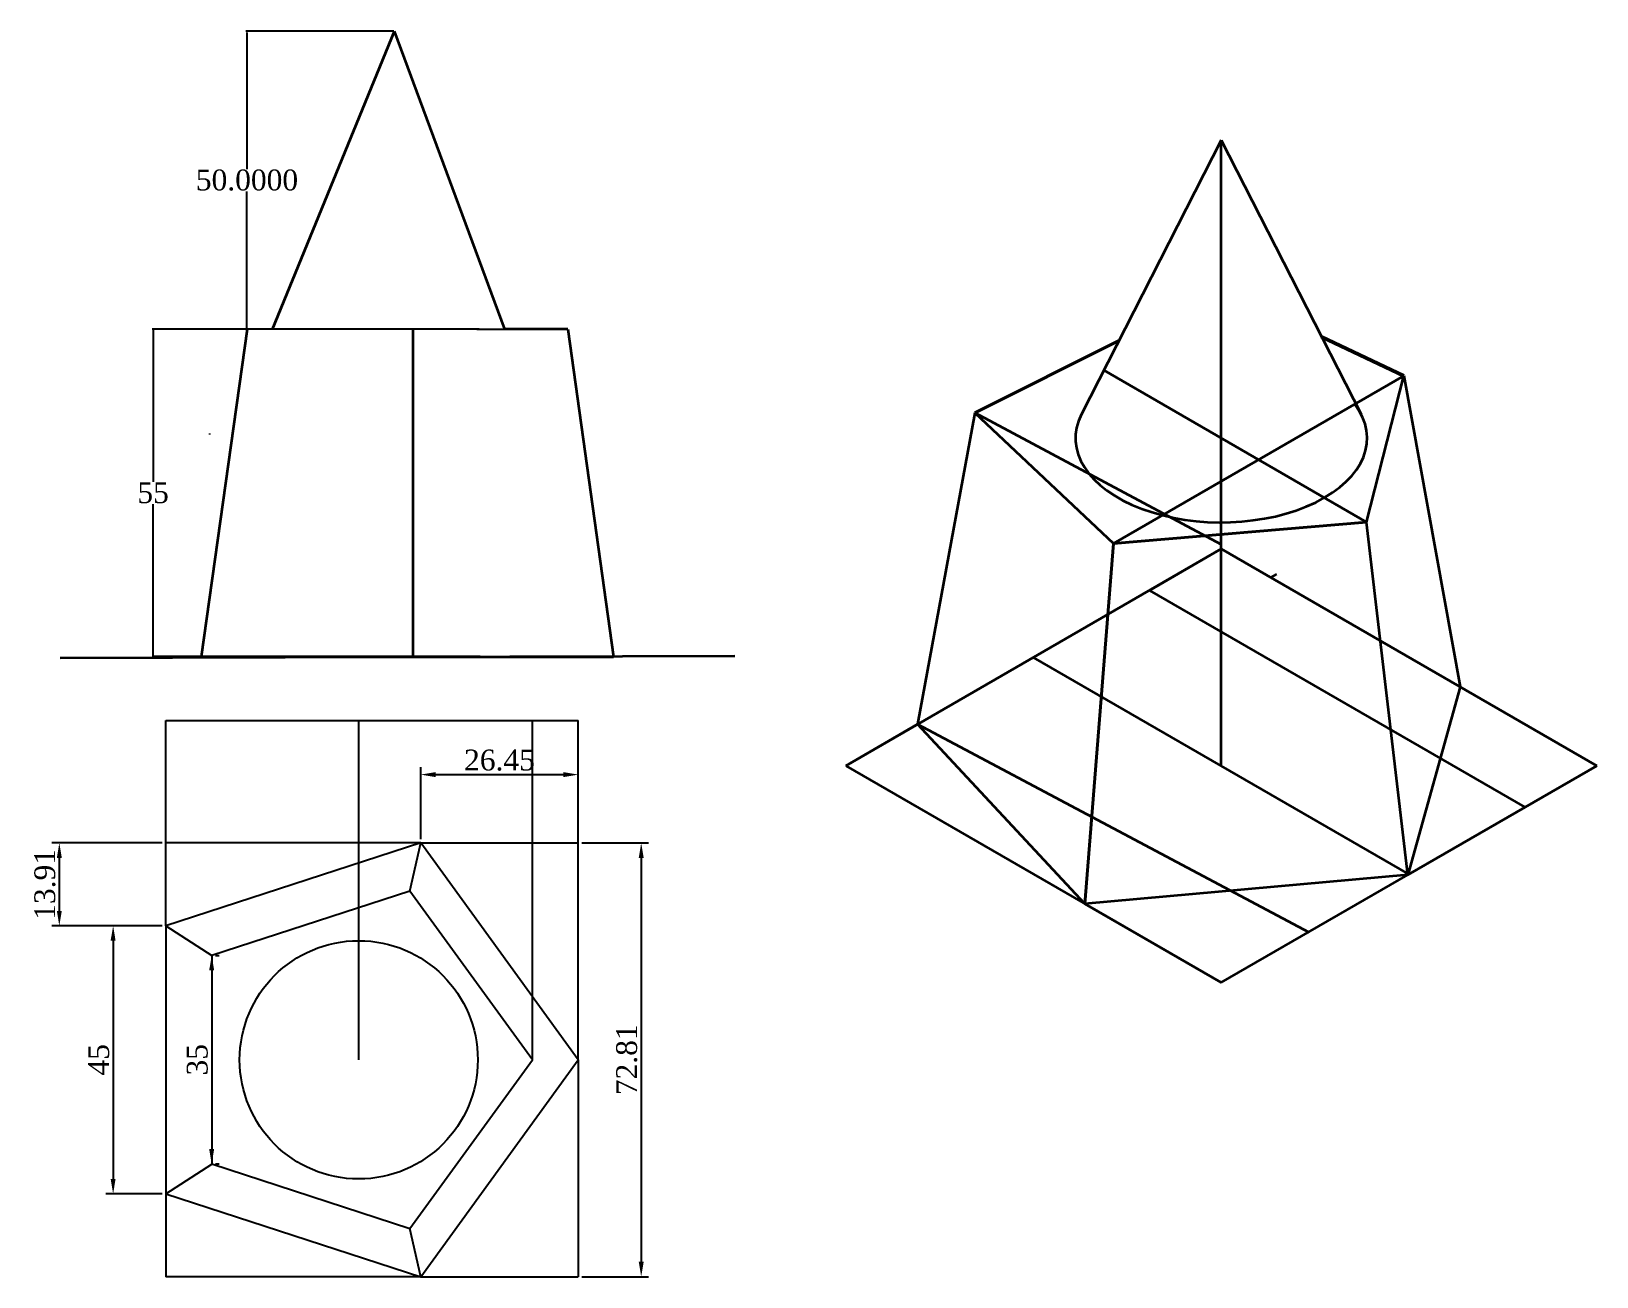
# Paper-space layout 'Layout5' of a CAD drawing. Header units: millimetres. Extents: x -4 to 259, y 0 to 210.
import ezdxf

# ---------------------------------------------------------------- set-up
doc = ezdxf.new("R2010")
doc.units = ezdxf.units.MM
doc.styles.get("Standard").update_dxf_attribs({"font": 'times.ttf', "height": 3.5})
doc.dimstyles.new('ISO-25', dxfattribs={"dimtxt": 3.5, "dimasz": 2.5, "dimexe": 1.25, "dimexo": 0.625, "dimtad": 1, "dimdsep": 46, "dimtxsty": 'Standard', "dimcen": 2.5, "dimadec": 0, "dimazin": 3, "dimtfac": 1, "dimtmove": 0, "dimatfit": 3, "dimfxl": 1, "dimarcsym": 0})
doc.dimstyles.get("Standard").update_dxf_attribs({"dimtxt": 0.18, "dimasz": 0.18, "dimexe": 0.18, "dimexo": 0.0625, "dimgap": 0.09, "dimtad": 0, "dimtih": 1, "dimtoh": 1, "dimdec": 4, "dimzin": 0, "dimdsep": 46, "dimtxsty": 'Standard', "dimcen": 0.09, "dimadec": 0, "dimazin": 0, "dimtfac": 1, "dimtdec": 4, "dimtofl": 0, "dimtmove": 0, "dimatfit": 3, "dimfxl": 1, "dimtolj": 1, "dimtzin": 0, "dimarcsym": 0})

# ---------------------------------------------------------------- blocks, each defined once
blk = doc.blocks.new('*D17')
at = {"color": 0, "linetype": 'Continuous', "lineweight": -2, "transparency": 16777216}
for p, q in [((18.22, 59.39), (8.73, 59.39)), ((9.98, 56.89), (9.98, 16.89)), ((18.22, 14.39), (8.73, 14.39))]:
    blk.add_line(p, q, dxfattribs=at)
at = {"color": 0, "linetype": 'Continuous', "transparency": 16777216}
for points in [[(9.56, 56.89), (10.39, 56.89), (9.98, 59.39)], [(9.56, 16.89), (10.39, 16.89), (9.98, 14.39)]]:
    blk.add_solid(points, dxfattribs=at)
at = {"layer": 'Defpoints', "color": 0, "linetype": 'Continuous', "transparency": 16777216}
for p in [(18.85, 59.39), (9.98, 14.39), (18.85, 14.39)]:
    blk.add_point(p, dxfattribs=at)
at = {"color": 0, "linetype": 'Continuous', "transparency": 16777216, "insert": (7.57, 36.89), "char_height": 3.5, "attachment_point": 5, "rotation": 90}
blk.add_mtext('45', dxfattribs=at)
blk = doc.blocks.new('*D18')
at = {"color": 0, "linetype": 'Continuous', "lineweight": -2, "transparency": 16777216}
for p, q in [((27.15, 54.39), (27.78, 54.39)), ((26.53, 51.89), (26.53, 21.9)), ((27.15, 19.4), (27.78, 19.4))]:
    blk.add_line(p, q, dxfattribs=at)
at = {"color": 0, "linetype": 'Continuous', "transparency": 16777216}
for points in [[(26.11, 51.89), (26.95, 51.89), (26.53, 54.39)], [(26.11, 21.9), (26.95, 21.9), (26.53, 19.4)]]:
    blk.add_solid(points, dxfattribs=at)
at = {"layer": 'Defpoints', "color": 0, "linetype": 'Continuous', "transparency": 16777216}
for p in [(26.53, 54.39), (26.53, 19.4), (26.53, 19.4)]:
    blk.add_point(p, dxfattribs=at)
at = {"color": 0, "linetype": 'Continuous', "transparency": 16777216, "insert": (24.12, 36.9), "char_height": 3.5, "attachment_point": 5, "rotation": 90}
blk.add_mtext('35', dxfattribs=at)
blk = doc.blocks.new('*D19')
at = {"color": 0, "linetype": 'Continuous', "lineweight": -2, "transparency": 16777216}
for p, q in [((88.72, 73.29), (99.92, 73.29)), ((98.67, 70.79), (98.67, 2.98)), ((88.72, 0.48), (99.92, 0.48))]:
    blk.add_line(p, q, dxfattribs=at)
at = {"color": 0, "linetype": 'Continuous', "transparency": 16777216}
for points in [[(98.26, 70.79), (99.09, 70.79), (98.67, 73.29)], [(98.26, 2.98), (99.09, 2.98), (98.67, 0.48)]]:
    blk.add_solid(points, dxfattribs=at)
at = {"layer": 'Defpoints', "color": 0, "linetype": 'Continuous', "transparency": 16777216}
for p in [(88.09, 73.29), (88.09, 0.48), (98.67, 0.48)]:
    blk.add_point(p, dxfattribs=at)
at = {"color": 0, "linetype": 'Continuous', "transparency": 16777216, "insert": (96.26, 36.89), "char_height": 3.5, "attachment_point": 5, "rotation": 90}
blk.add_mtext('72.81', dxfattribs=at)
blk = doc.blocks.new('*D20')
at = {"color": 0, "linetype": 'Continuous', "lineweight": -2, "transparency": 16777216}
for p, q in [((61.64, 73.92), (61.64, 86.02)), ((64.14, 84.77), (85.59, 84.77)), ((88.09, 73.92), (88.09, 86.02))]:
    blk.add_line(p, q, dxfattribs=at)
at = {"color": 0, "linetype": 'Continuous', "transparency": 16777216}
for points in [[(64.14, 85.19), (64.14, 84.35), (61.64, 84.77)], [(85.59, 85.19), (85.59, 84.35), (88.09, 84.77)]]:
    blk.add_solid(points, dxfattribs=at)
at = {"layer": 'Defpoints', "color": 0, "linetype": 'Continuous', "transparency": 16777216}
for p in [(88.09, 84.77), (61.64, 73.29), (88.09, 73.29)]:
    blk.add_point(p, dxfattribs=at)
at = {"color": 0, "linetype": 'Continuous', "transparency": 16777216, "insert": (74.87, 87.18), "char_height": 3.5, "attachment_point": 5}
blk.add_mtext('26.45', dxfattribs=at)
blk = doc.blocks.new('*D21')
at = {"color": 0, "linetype": 'Continuous', "lineweight": -2, "transparency": 16777216}
for p, q in [((18.22, 73.29), (-0.31, 73.29)), ((0.94, 70.79), (0.94, 61.89)), ((18.22, 59.39), (-0.31, 59.39))]:
    blk.add_line(p, q, dxfattribs=at)
at = {"color": 0, "linetype": 'Continuous', "transparency": 16777216}
for points in [[(0.53, 70.79), (1.36, 70.79), (0.94, 73.29)], [(0.53, 61.89), (1.36, 61.89), (0.94, 59.39)]]:
    blk.add_solid(points, dxfattribs=at)
at = {"layer": 'Defpoints', "color": 0, "linetype": 'Continuous', "transparency": 16777216}
for p in [(18.85, 73.29), (0.94, 59.39), (18.85, 59.39)]:
    blk.add_point(p, dxfattribs=at)
at = {"color": 0, "linetype": 'Continuous', "transparency": 16777216, "insert": (-1.47, 66.34), "char_height": 3.5, "attachment_point": 5, "rotation": 90}
blk.add_mtext('13.91', dxfattribs=at)
blk = doc.blocks.new('*D38')
at = {"color": 0, "lineweight": -2, "transparency": 16777216}
for p, q in [((71.47, 159.56), (16.51, 159.56)), ((16.69, 159.38), (16.69, 133.94)), ((16.69, 104.77), (16.69, 130.2)), ((71.61, 104.59), (16.51, 104.59))]:
    blk.add_line(p, q, dxfattribs=at)
at = {"color": 0, "transparency": 16777216}
for points in [[(16.66, 159.38), (16.72, 159.38), (16.69, 159.56)], [(16.66, 104.77), (16.72, 104.77), (16.69, 104.59)]]:
    blk.add_solid(points, dxfattribs=at)
at = {"layer": 'Defpoints', "color": 0, "transparency": 16777216}
for p in [(71.53, 159.56), (16.69, 104.59), (71.67, 104.59)]:
    blk.add_point(p, dxfattribs=at)
at = {"color": 0, "lineweight": 35, "transparency": 16777216, "insert": (16.69, 132.07), "char_height": 3.5, "attachment_point": 5}
blk.add_mtext('\\A1;55', dxfattribs=at)
blk = doc.blocks.new('*D39')
at = {"color": 0, "lineweight": -2, "transparency": 16777216}
for p, q in [((57.15, 209.56), (32.28, 209.56)), ((32.46, 209.38), (32.46, 186.43)), ((32.46, 159.74), (32.46, 182.68)), ((57.15, 159.56), (32.28, 159.56))]:
    blk.add_line(p, q, dxfattribs=at)
at = {"color": 0, "transparency": 16777216}
for points in [[(32.43, 209.38), (32.49, 209.38), (32.46, 209.56)], [(32.43, 159.74), (32.49, 159.74), (32.46, 159.56)]]:
    blk.add_solid(points, dxfattribs=at)
at = {"layer": 'Defpoints', "color": 0, "transparency": 16777216}
for p in [(57.21, 209.56), (32.46, 159.56), (57.21, 159.56)]:
    blk.add_point(p, dxfattribs=at)
at = {"color": 0, "lineweight": 35, "transparency": 16777216, "insert": (32.46, 184.56), "char_height": 3.5, "attachment_point": 5}
blk.add_mtext('\\A1;50.0000', dxfattribs=at)

psp = doc.layouts.new('Layout5')

# ---------------------------------------------------------------- linework, layer by layer
at = {"lineweight": 35}
for p, q in [((36.74403, 159.55547), (57.21006, 209.55547)), ((75.78403, 159.55547), (57.21006, 209.55547)), ((196.09664, 191.25528), (172.60196, 145.25528)), ((196.09664, 141.25528), (196.09664, 191.25528)), ((196.09664, 191.25528), (219.59133, 145.25528)), ((32.46403, 159.55547), (24.76903, 104.55547)), ((60.38273, 104.55547), (60.38273, 159.55547)), ((86.32403, 159.55547), (75.78403, 159.55547)), ((86.32403, 159.55547), (94.01903, 104.55547)), ((220.48392, 127.17528), (176.37465, 152.64178)), ((177.98805, 123.55028), (226.7626, 151.71028)), ((220.48392, 127.17528), (226.7626, 151.71028)), ((226.7626, 151.71028), (236.24558, 99.48028)), ((154.67993, 145.50333), (145.08775, 93.21028)), ((196.09664, 123.38447), (154.67993, 145.50333)), ((154.67993, 145.50333), (177.98805, 123.55028)), ((196.09664, 86.25528), (196.09664, 141.25528)), ((177.98805, 123.55028), (220.48392, 127.17528)), ((220.48392, 127.17528), (177.98805, 123.55028)), ((227.42078, 67.93528), (220.48392, 127.17528)), ((196.09664, 122.66028), (133.04134, 86.25528)), ((177.98805, 123.55028), (173.19027, 63.07528)), ((173.19027, 63.07528), (177.98805, 123.55028)), ((196.09664, 122.66028), (184.05023, 115.70528)), ((259.15195, 86.25528), (196.09664, 122.66028)), ((205.35446, 118.44028), (204.38018, 117.87778)), ((184.05023, 115.70528), (247.10554, 79.30028)), ((1.11054, 104.4014), (114.38986, 104.70084)), ((24.76903, 104.55547), (94.01903, 104.55547)), ((227.6243, 68.05278), (164.56899, 104.45778)), ((236.24558, 99.48028), (227.42078, 67.93528)), ((236.24558, 99.48028), (227.42078, 67.93528)), ((133.04134, 86.25528), (145.08775, 93.21028)), ((173.19027, 63.07528), (145.08775, 93.21028)), ((145.08775, 93.21028), (210.81132, 58.34581)), ((133.04134, 86.25528), (196.09664, 49.85028)), ((196.09664, 49.85028), (259.15195, 86.25528)), ((259.15195, 86.25528), (227.42078, 67.93528)), ((227.42078, 67.93528), (173.19027, 63.07528)), ((196.09664, 49.85028), (173.19027, 63.07528))]:
    psp.add_line(p, q, dxfattribs=at)
at = {"linetype": 'Continuous'}
for p, q in [((196.09664, 166.25528), (196.09664, 166.25528)), ((71.08516, 159.55547), (75.78403, 159.55547)), ((26.21403, 141.84428), (26.21403, 142.02957)), ((18.84683, 59.38579), (18.84683, 93.85114)), ((18.84683, 93.85114), (88.09471, 93.85114)), ((51.22965, 36.88579), (51.22965, 93.66584)), ((80.38909, 36.89773), (80.38909, 93.85114)), ((88.09471, 36.88579), (88.09471, 93.85114)), ((18.84683, 59.38579), (18.84683, 73.29156)), ((61.64438, 73.29156), (18.84683, 73.29156)), ((59.82737, 65.1985), (61.64438, 73.29156)), ((61.64438, 73.29156), (88.09471, 73.29156)), ((88.09471, 36.88579), (88.09471, 73.29156)), ((18.84683, 59.38579), (26.52962, 54.39321)), ((88.09471, 36.88579), (88.09471, 0.48003)), ((18.84683, 14.38579), (26.54949, 19.39128)), ((18.84683, 14.38579), (18.84683, 0.48003)), ((61.64438, 0.48003), (59.82328, 8.59133)), ((61.64438, 0.48003), (18.84683, 0.48003)), ((61.64438, 0.48003), (88.09471, 0.48003))]:
    psp.add_line(p, q, dxfattribs=at)
at = {"linetype": 'Continuous', "lineweight": 50}
for p, q in [((212.94771, 158.26275), (226.7626, 151.71028)), ((154.67993, 145.50333), (178.93619, 157.65699))]:
    psp.add_line(p, q, dxfattribs=at)
at = {"linetype": 'Continuous'}
for points in [[(18.84683, 59.38579), (18.84683, 14.38579), (61.64438, 0.48003), (88.09471, 36.88579), (61.64438, 73.29156)], [(26.52962, 54.39773), (26.52962, 19.39773), (59.8166, 8.58214), (80.38909, 36.89773), (59.8166, 65.21333)]]:
    psp.add_lwpolyline(points, close=True, dxfattribs=at)
psp.add_circle((51.22965, 36.88579), 20, dxfattribs=at)
at = {"lineweight": 35}
psp.add_ellipse((196.09664, 141.25528), major_axis=(-24.4949, 0), ratio=0.577350269, start_param=5.996428755, end_param=9.839227175, dxfattribs=at)

# ---------------------------------------------------------------- dimensions: what is measured, and where the dimension line sits
dim = psp.add_linear_dim(base=(32.46403, 159.55547), p1=(57.21006, 209.55547), p2=(57.21006, 159.55547), angle=90, dimstyle='Standard', dxfattribs=at)
dim.commit()
dim.dimension.update_dxf_attribs({"geometry": '*D39', "text_midpoint": (32.46403, 184.55547)})
dim = psp.add_linear_dim(base=(16.68811, 104.58793), p1=(71.52969, 159.55547), p2=(71.67499, 104.58793), angle=90, text='55', dimstyle='Standard', dxfattribs=at)
dim.commit()
dim.dimension.update_dxf_attribs({"geometry": '*D38', "text_midpoint": (16.68811, 132.0717)})
at = {"linetype": 'Continuous'}
dim = psp.add_linear_dim(base=(88.09471, 84.77161), p1=(61.64438, 73.29156), p2=(88.09471, 73.29156), dimstyle='ISO-25', dxfattribs=at)
dim.commit()
dim.dimension.update_dxf_attribs({"geometry": '*D20', "text_midpoint": (74.86955, 87.18194)})
for base, p1, p2, picture, middle in [((0.94413, 59.38579), (18.84683, 73.29156), (18.84683, 59.38579), '*D21', (-1.4662, 66.33867)), ((98.67468, 0.48003), (88.09471, 73.29156), (88.09471, 0.48003), '*D19', (96.26435, 36.88579)), ((9.97609, 14.38579), (18.84683, 59.38579), (18.84683, 14.38579), '*D17', (7.57081, 36.88579)), ((26.52962, 19.39773), (26.52962, 54.39321), (26.52962, 19.39773), '*D18', (24.12434, 36.89547))]:
    dim = psp.add_linear_dim(base=base, p1=p1, p2=p2, angle=90, dimstyle='ISO-25', dxfattribs=at)
    dim.commit()
    dim.dimension.update_dxf_attribs({"geometry": picture, "text_midpoint": middle})

doc.saveas('drawing.dxf')
